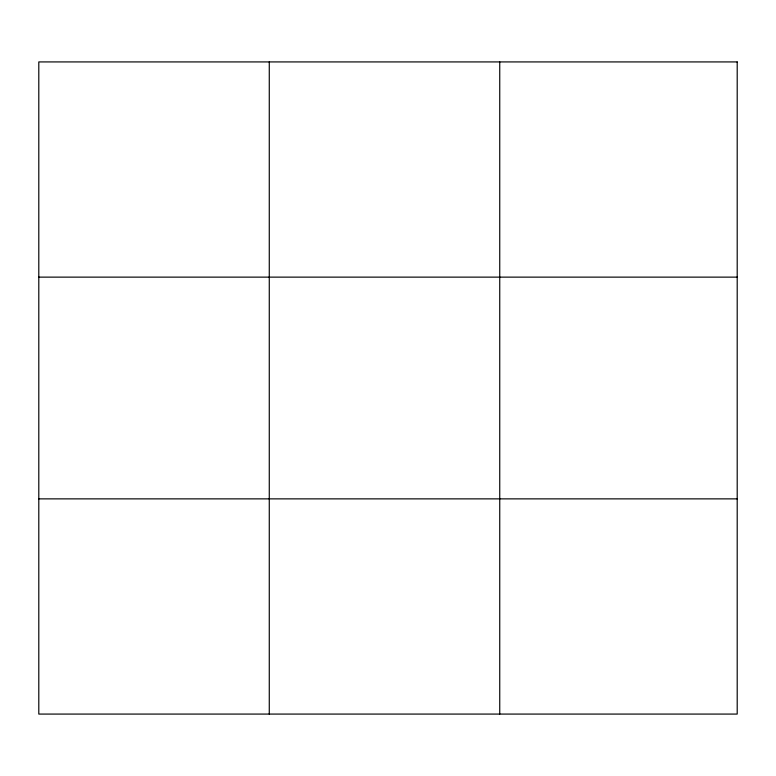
<?xml version="1.0" encoding="UTF-8"?>
<svg xmlns="http://www.w3.org/2000/svg" width="776" height="776" viewBox="0 0 776 776"><rect width="100%" height="100%" fill="white"/><g stroke="black" fill="none" stroke-linecap="round" stroke-linejoin="round"><path stroke-width="1.16" d="M269.272 61.925L269.272 714.075M499.744 61.925L499.744 714.075M38.8 277.129L737.2 277.129M38.8 498.871L737.2 498.871M737.2 61.925L737.2 714.075L38.8 714.075L38.8 61.925L737.2 61.925"/></g></svg>
